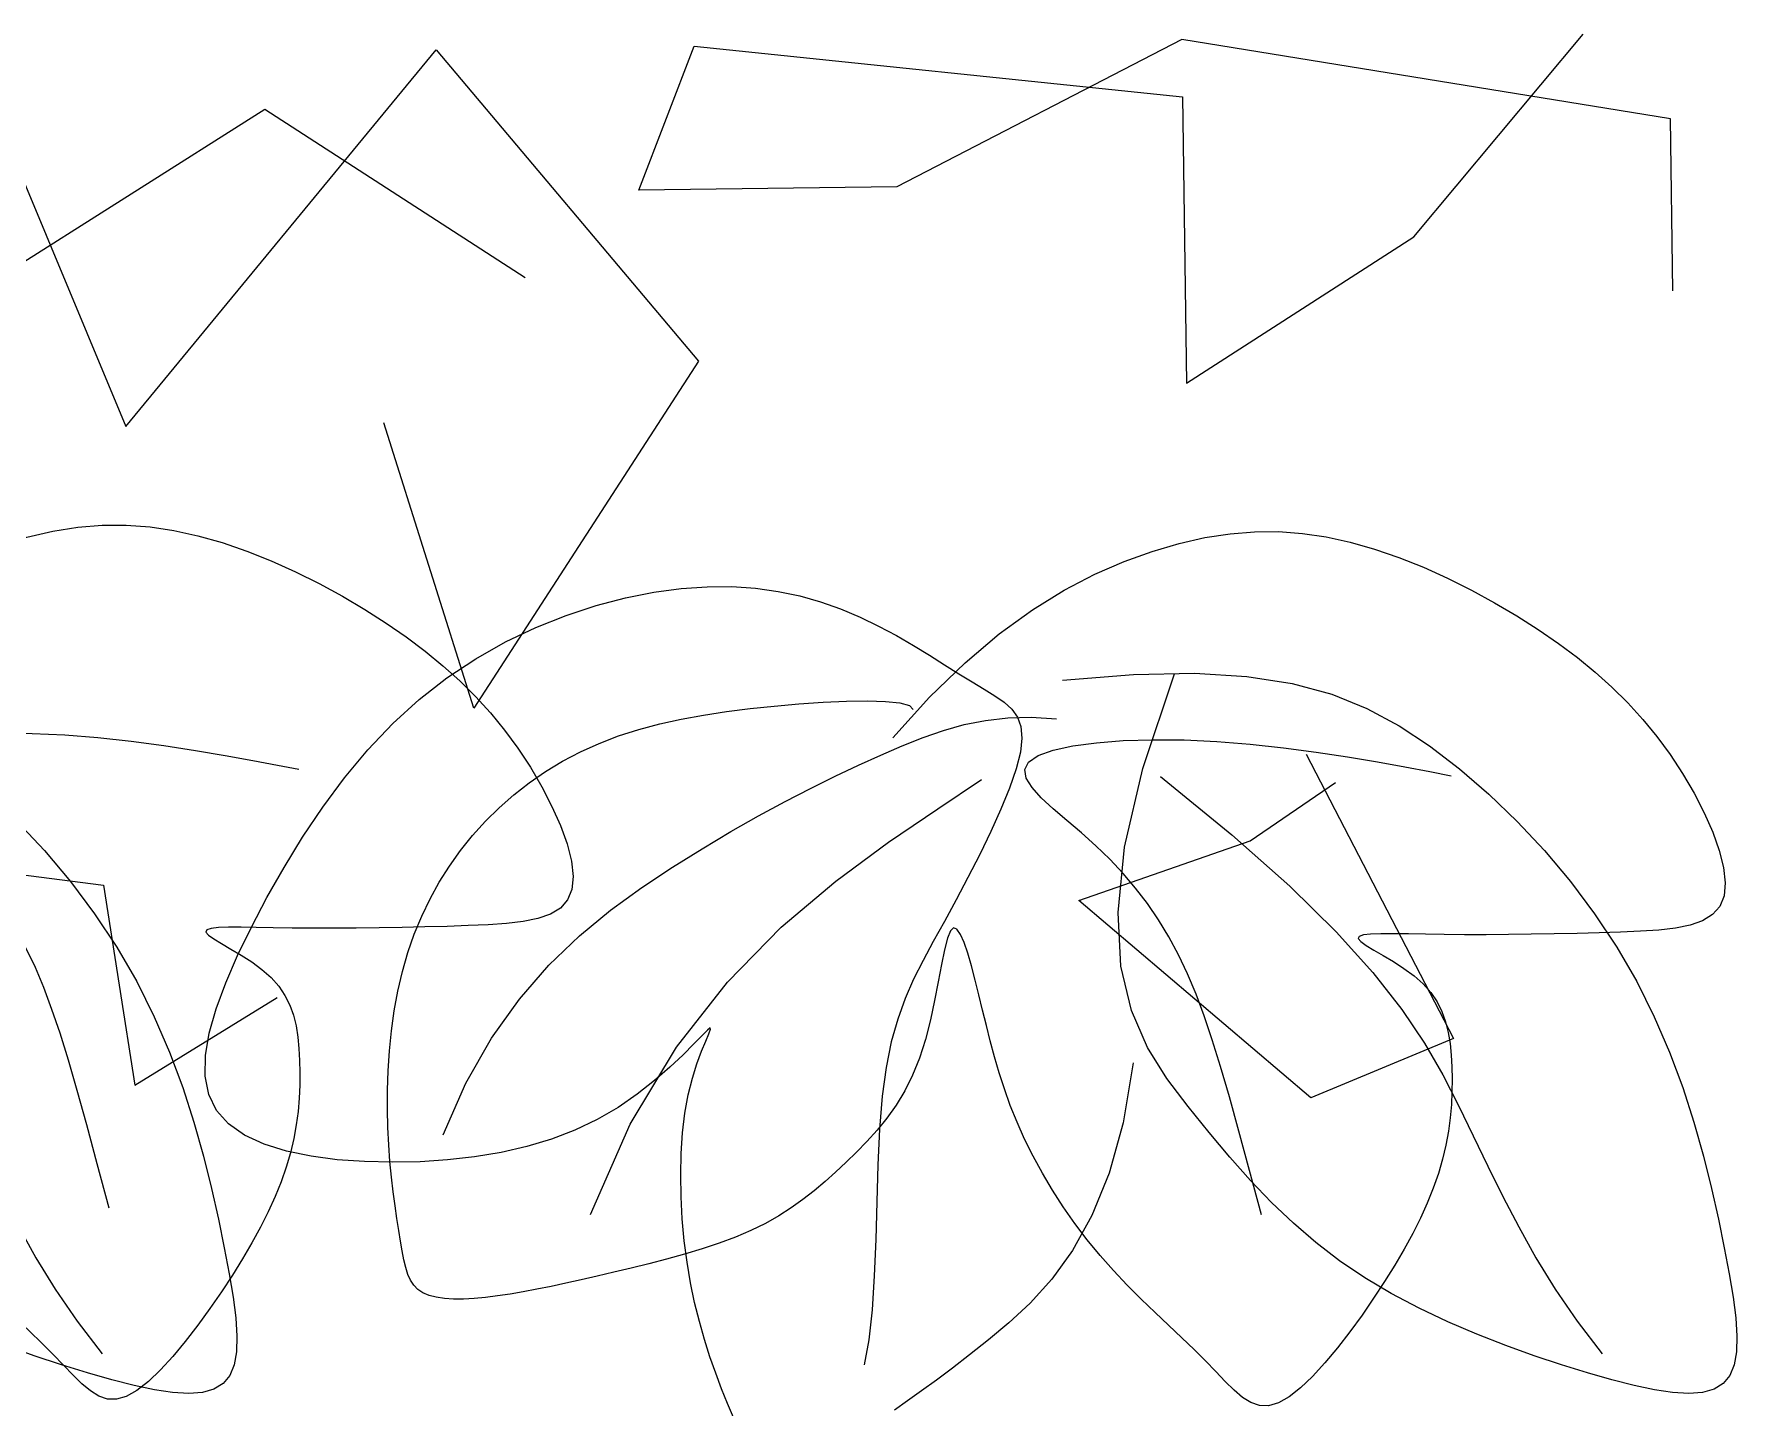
# Model space of a CAD drawing. Extents: x -1568 to -728, y -1287 to -990.
# Drawn here: x -843.791 to -842.841, y -1164.811 to -1164.044 of the extents above; entities that cross this region are included whole.
import ezdxf

# ---------------------------------------------------------------- set-up
doc = ezdxf.new("R2010")
doc.units = 0
doc.header["$LTSCALE"] = 5
doc.layers.get('0').update_dxf_attribs({"linetype": 'CONTINUOUS'})
for name, color, linetype in [('fz', 7, 'CONTINUOUS'), ('LH', 94, 'CONTINUOUS'), ('尺寸标注', 2, 'CONTINUOUS')]:
    doc.layers.add(name, color=color, linetype=linetype)

# ---------------------------------------------------------------- blocks, each defined once
blk = doc.blocks.new('LIM43')
at = {"color": 98}
for p, q in [((942285.48362, 2579500.67291), (942285.38915, 2579500.78613)), ((942285.34049, 2579500.73882), (942285.61315, 2579500.78306)), ((942285.88516, 2579500.77935), (942285.61272, 2579500.75109)), ((942285.61315, 2579500.78306), (942285.77207, 2579500.70095)), ((942286.02916, 2579500.77738), (942285.88276, 2579500.6035)), ((942285.91607, 2579500.69898), (942285.88516, 2579500.77935)), ((942286.20233, 2579500.56716), (942286.02916, 2579500.77738)), ((942285.61272, 2579500.75109), (942285.61053, 2579500.59123)), ((942285.33918, 2579500.64291), (942285.34049, 2579500.73882)), ((942285.97942, 2579500.65015), (942286.12473, 2579500.7441)), ((942286.12473, 2579500.7441), (942286.33099, 2579500.61337)), ((942286.26852, 2579500.72614), (942286.20233, 2579500.56716)), ((942285.77207, 2579500.70095), (942285.91607, 2579500.69898)), ((942285.61053, 2579500.59123), (942285.48362, 2579500.67291)), ((942285.88276, 2579500.6035), (942286.00814, 2579500.40992)), ((942286.00814, 2579500.40992), (942286.05833, 2579500.56913)), ((942285.54369, 2579500.38429), (942285.4615, 2579500.22552)), ((942285.57504, 2579500.33589), (942285.52747, 2579500.36852)), ((942285.6706, 2579500.30261), (942285.57504, 2579500.33589)), ((942286.32706, 2579500.32562), (942286.21483, 2579500.31116)), ((942286.21483, 2579500.31116), (942286.19731, 2579500.19948)), ((942285.54107, 2579500.19246), (942285.6706, 2579500.30261)), ((942286.19731, 2579500.19948), (942286.11796, 2579500.24853)), ((942285.4615, 2579500.22552), (942285.54107, 2579500.19246))]:
    blk.add_line(p, q, dxfattribs=at)
blk = doc.blocks.new('花')
at = {"layer": 'LH', "color": 12}
for p, q in [((0.62411, 0.46878), (0.61226, 0.46523)), ((0.63655, 0.47157), (0.62411, 0.46878)), ((0.64962, 0.47355), (0.63655, 0.47157)), ((0.66338, 0.47467), (0.64962, 0.47355)), ((0.67788, 0.47486), (0.66338, 0.47467)), ((0.69316, 0.47406), (0.67788, 0.47486)), ((0.70922, 0.47222), (0.69316, 0.47406)), ((0.72593, 0.46929), (0.70922, 0.47222)), ((0.74309, 0.46519), (0.72593, 0.46929)), ((0.59012, 0.45612), (0.57974, 0.45069)), ((0.60094, 0.46099), (0.59012, 0.45612)), ((0.61226, 0.46523), (0.60094, 0.46099)), ((0.76049, 0.45988), (0.74309, 0.46519)), ((0.77795, 0.45329), (0.76049, 0.45988)), ((0.57974, 0.45069), (0.56981, 0.44483)), ((0.79527, 0.44537), (0.77795, 0.45329)), ((0.56035, 0.4387), (0.55137, 0.43247)), ((0.56981, 0.44483), (0.56035, 0.4387)), ((0.81226, 0.43606), (0.79527, 0.44537)), ((0.55137, 0.43247), (0.54287, 0.42627)), ((0.82872, 0.4253), (0.81226, 0.43606)), ((0.53488, 0.42026), (0.5274, 0.41461)), ((0.54287, 0.42627), (0.53488, 0.42026)), ((0.84449, 0.41308), (0.82872, 0.4253)), ((-0.49094, 0.4092), (-0.50411, 0.40713)), ((-0.47757, 0.41026), (-0.49094, 0.4092)), ((-0.46388, 0.41029), (-0.47757, 0.41026)), ((-0.44975, 0.40928), (-0.46388, 0.41029)), ((-0.43508, 0.40722), (-0.44975, 0.40928)), ((0.52046, 0.40946), (0.51407, 0.40489)), ((0.5274, 0.41461), (0.52046, 0.40946)), ((0.85951, 0.39961), (0.84449, 0.41308)), ((-0.53028, 0.40002), (-0.54347, 0.39503)), ((-0.51718, 0.40406), (-0.53028, 0.40002)), ((-0.50411, 0.40713), (-0.51718, 0.40406)), ((-0.41974, 0.40407), (-0.43508, 0.40722)), ((-0.40365, 0.39979), (-0.41974, 0.40407)), ((-0.38675, 0.39409), (-0.40365, 0.39979)), ((0.36736, 0.39975), (0.34249, 0.39372)), ((0.39639, 0.4039), (0.36736, 0.39975)), ((0.43034, 0.40606), (0.39639, 0.4039)), ((0.42954, 0.35341), (0.40753, 0.40445)), ((0.46999, 0.40616), (0.43034, 0.40606)), ((0.50838, 0.40071), (0.50352, 0.39663)), ((0.51407, 0.40489), (0.50838, 0.40071)), ((0.87376, 0.38513), (0.85951, 0.39961)), ((-0.54347, 0.39503), (-0.55669, 0.38919)), ((-0.36902, 0.38667), (-0.38675, 0.39409)), ((0.34249, 0.39372), (0.321, 0.38589)), ((0.49964, 0.39238), (0.49688, 0.38769)), ((0.50352, 0.39663), (0.49964, 0.39238)), ((-0.56984, 0.38262), (-0.58281, 0.37542)), ((-0.55669, 0.38919), (-0.56984, 0.38262)), ((-0.35044, 0.37719), (-0.36902, 0.38667)), ((0.321, 0.38589), (0.30211, 0.37636)), ((0.48914, 0.387), (0.47515, 0.38498)), ((0.50226, 0.38777), (0.48914, 0.387)), ((0.4954, 0.38227), (0.49533, 0.37586)), ((0.49688, 0.38769), (0.4954, 0.38227)), ((0.51472, 0.38741), (0.50226, 0.38777)), ((0.52673, 0.38605), (0.51472, 0.38741)), ((0.5385, 0.3838), (0.52673, 0.38605)), ((0.55025, 0.38079), (0.5385, 0.3838)), ((0.56219, 0.37713), (0.55025, 0.38079)), ((0.88721, 0.36991), (0.87376, 0.38513)), ((-0.58281, 0.37542), (-0.5955, 0.36771)), ((-0.33097, 0.36534), (-0.35044, 0.37719)), ((0.30211, 0.37636), (0.28506, 0.36522)), ((0.49533, 0.37586), (0.49683, 0.36818)), ((0.57454, 0.37295), (0.56219, 0.37713)), ((0.58746, 0.36834), (0.57454, 0.37295)), ((-0.5955, 0.36771), (-0.6078, 0.35961)), ((-0.31059, 0.3508), (-0.33097, 0.36534)), ((0.28506, 0.36522), (0.26907, 0.35256)), ((0.49683, 0.36818), (0.49997, 0.35905)), ((0.60101, 0.36327), (0.58746, 0.36834)), ((0.61518, 0.35769), (0.60101, 0.36327)), ((0.89984, 0.35418), (0.88721, 0.36991)), ((-0.6078, 0.35961), (-0.61961, 0.35122)), ((0.26907, 0.35256), (0.25352, 0.33847)), ((0.44329, 0.3104), (0.42954, 0.35341)), ((0.49997, 0.35905), (0.50454, 0.34868)), ((0.62998, 0.35155), (0.61518, 0.35769)), ((0.64542, 0.34478), (0.62998, 0.35155)), ((0.91161, 0.33821), (0.89984, 0.35418)), ((-0.63083, 0.34267), (-0.64137, 0.33402)), ((-0.61961, 0.35122), (-0.63083, 0.34267)), ((-0.28927, 0.33325), (-0.31059, 0.3508)), ((0.42015, 0.34805), (0.38319, 0.31234)), ((0.50454, 0.34868), (0.51029, 0.33737)), ((0.66151, 0.33734), (0.64542, 0.34478)), ((-0.64137, 0.33402), (-0.65125, 0.32526)), ((-0.26698, 0.31237), (-0.28927, 0.33325)), ((-0.26458, 0.33301), (-0.27244, 0.33151)), ((-0.25453, 0.33414), (-0.26458, 0.33301)), ((-0.24279, 0.33493), (-0.25453, 0.33414)), ((-0.22987, 0.3354), (-0.24279, 0.33493)), ((-0.21625, 0.33559), (-0.22987, 0.3354)), ((-0.20245, 0.33553), (-0.21625, 0.33559)), ((-0.18889, 0.33525), (-0.20245, 0.33553)), ((-0.17564, 0.33469), (-0.18889, 0.33525)), ((-0.16273, 0.33382), (-0.17564, 0.33469)), ((-0.15016, 0.33258), (-0.16273, 0.33382)), ((-0.13793, 0.33093), (-0.15016, 0.33258)), ((0.25352, 0.33847), (0.2384, 0.3231)), ((0.51029, 0.33737), (0.51692, 0.32543)), ((0.67824, 0.32916), (0.66151, 0.33734)), ((0.9225, 0.32225), (0.91161, 0.33821)), ((-0.65125, 0.32526), (-0.66049, 0.31632)), ((-0.27761, 0.3296), (-0.27959, 0.32726)), ((-0.27244, 0.33151), (-0.27761, 0.3296)), ((-0.12606, 0.32881), (-0.13793, 0.33093)), ((-0.11454, 0.32617), (-0.12606, 0.32881)), ((-0.1034, 0.32296), (-0.11454, 0.32617)), ((0.2384, 0.3231), (0.22385, 0.30659)), ((0.51692, 0.32543), (0.52418, 0.31317)), ((0.69563, 0.32021), (0.67824, 0.32916)), ((-0.66049, 0.31632), (-0.66912, 0.30715)), ((-0.09263, 0.31915), (-0.1034, 0.32296)), ((-0.08225, 0.31475), (-0.09263, 0.31915)), ((-0.07226, 0.30979), (-0.08225, 0.31475)), ((0.71364, 0.31035), (0.69563, 0.32021)), ((0.93249, 0.30654), (0.9225, 0.32225)), ((-0.66912, 0.30715), (-0.67719, 0.29769)), ((-0.06269, 0.30429), (-0.07226, 0.30979)), ((-0.05354, 0.29829), (-0.06269, 0.30429)), ((0.22385, 0.30659), (0.21002, 0.28908)), ((0.38319, 0.31234), (0.35332, 0.28102)), ((0.44999, 0.27439), (0.44329, 0.3104)), ((0.52418, 0.31317), (0.53179, 0.3009)), ((0.73203, 0.29923), (0.71364, 0.31035)), ((0.94152, 0.29131), (0.93249, 0.30654)), ((-0.67719, 0.29769), (-0.68472, 0.28789)), ((-0.44697, 0.29536), (-0.46533, 0.29234)), ((-0.42887, 0.29769), (-0.44697, 0.29536)), ((-0.41139, 0.2993), (-0.42887, 0.29769)), ((-0.39494, 0.30016), (-0.41139, 0.2993)), ((-0.37988, 0.30026), (-0.39494, 0.30016)), ((-0.36661, 0.29957), (-0.37988, 0.30026)), ((-0.3555, 0.29808), (-0.36661, 0.29957)), ((-0.34695, 0.29577), (-0.3555, 0.29808)), ((-0.34132, 0.29261), (-0.34695, 0.29577)), ((-0.04482, 0.29182), (-0.05354, 0.29829)), ((0.53179, 0.3009), (0.53948, 0.28891)), ((0.75055, 0.28641), (0.73203, 0.29923)), ((-0.68472, 0.28789), (-0.69174, 0.27767)), ((-0.48364, 0.28878), (-0.5016, 0.28484)), ((-0.46533, 0.29234), (-0.48364, 0.28878)), ((-0.33887, 0.28862), (-0.34132, 0.29261)), ((-0.33927, 0.28384), (-0.33887, 0.28862)), ((-0.28867, 0.27087), (-0.31425, 0.28517)), ((-0.03654, 0.28489), (-0.04482, 0.29182)), ((0.21002, 0.28908), (0.19705, 0.27072)), ((0.53948, 0.28891), (0.54697, 0.27753)), ((0.76892, 0.27148), (0.75055, 0.28641)), ((0.9494, 0.27668), (0.94152, 0.29131)), ((-0.69174, 0.27767), (-0.69829, 0.26699)), ((-0.53525, 0.27652), (-0.55033, 0.27247)), ((-0.5189, 0.2807), (-0.53525, 0.27652)), ((-0.5016, 0.28484), (-0.5189, 0.2807)), ((-0.3467, 0.27223), (-0.34203, 0.27835)), ((-0.34203, 0.27835), (-0.33927, 0.28384)), ((-0.02871, 0.27754), (-0.03654, 0.28489)), ((-0.02135, 0.26979), (-0.02871, 0.27754)), ((0.35332, 0.28102), (0.32959, 0.25349)), ((0.54697, 0.27753), (0.55405, 0.26692)), ((0.95591, 0.26273), (0.9494, 0.27668)), ((-0.69829, 0.26699), (-0.70436, 0.25584)), ((-0.56386, 0.26871), (-0.57553, 0.26542)), ((-0.55033, 0.27247), (-0.56386, 0.26871)), ((-0.35279, 0.26556), (-0.3467, 0.27223)), ((-0.25973, 0.25458), (-0.28867, 0.27087)), ((-0.01447, 0.26166), (-0.02135, 0.26979)), ((0.19705, 0.27072), (0.18509, 0.25164)), ((0.45085, 0.24434), (0.44999, 0.27439)), ((0.55405, 0.26692), (0.56064, 0.25681)), ((0.78688, 0.254), (0.76892, 0.27148)), ((-0.36735, 0.25084), (-0.35983, 0.2584)), ((-0.35983, 0.2584), (-0.35279, 0.26556)), ((-0.00806, 0.25315), (-0.01447, 0.26166)), ((0.56064, 0.25681), (0.56675, 0.24677)), ((0.96085, 0.24955), (0.95591, 0.26273)), ((-0.70436, 0.25584), (-0.70984, 0.24444)), ((-0.37488, 0.24294), (-0.36735, 0.25084)), ((-0.22852, 0.23535), (-0.25973, 0.25458)), ((-0.00213, 0.24426), (-0.00806, 0.25315)), ((0.18509, 0.25164), (0.17428, 0.23199)), ((0.32959, 0.25349), (0.31104, 0.22914)), ((0.80416, 0.23354), (0.78688, 0.254)), ((0.96399, 0.23722), (0.96085, 0.24955)), ((-0.70984, 0.24444), (-0.71457, 0.23306)), ((-0.38203, 0.23478), (-0.37488, 0.24294)), ((0.0033, 0.23502), (-0.00213, 0.24426)), ((0.44708, 0.21924), (0.45085, 0.24434)), ((0.56675, 0.24677), (0.57236, 0.23639)), ((-0.71457, 0.23306), (-0.71841, 0.22197)), ((-0.38872, 0.22632), (-0.38203, 0.23478)), ((-0.19613, 0.21221), (-0.22852, 0.23535)), ((0.00824, 0.22541), (0.0033, 0.23502)), ((0.17428, 0.23199), (0.16476, 0.21192)), ((0.31104, 0.22914), (0.29673, 0.20735)), ((0.57236, 0.23639), (0.57746, 0.22525)), ((0.68197, 0.22835), (0.68205, 0.22911)), ((0.68312, 0.22594), (0.68197, 0.22835)), ((0.68205, 0.22911), (0.68364, 0.2281)), ((0.68364, 0.2281), (0.68695, 0.22528)), ((0.82048, 0.20969), (0.80416, 0.23354)), ((0.96512, 0.22583), (0.96399, 0.23722)), ((-0.71841, 0.22197), (-0.7212, 0.21144)), ((-0.39496, 0.21753), (-0.38872, 0.22632)), ((0.01268, 0.21545), (0.00824, 0.22541)), ((0.43988, 0.19805), (0.44708, 0.21924)), ((0.57746, 0.22525), (0.58204, 0.21295)), ((0.68522, 0.22198), (0.68312, 0.22594)), ((0.68798, 0.21659), (0.68522, 0.22198)), ((0.68695, 0.22528), (0.69191, 0.22096)), ((0.69191, 0.22096), (0.69841, 0.21547)), ((0.96402, 0.21546), (0.96512, 0.22583)), ((-0.7212, 0.21144), (-0.72279, 0.20174)), ((-0.40077, 0.20838), (-0.39496, 0.21753)), ((-0.16367, 0.18419), (-0.19613, 0.21221)), ((0.01661, 0.20516), (0.01268, 0.21545)), ((0.16476, 0.21192), (0.15663, 0.19158)), ((0.58204, 0.21295), (0.58609, 0.19906)), ((0.69113, 0.20988), (0.68798, 0.21659)), ((0.69437, 0.20195), (0.69113, 0.20988)), ((0.69841, 0.21547), (0.7063, 0.2092)), ((0.7063, 0.2092), (0.71545, 0.2025)), ((0.83558, 0.182), (0.82048, 0.20969)), ((0.96048, 0.2062), (0.96402, 0.21546)), ((-0.72279, 0.20174), (-0.72303, 0.19314)), ((-0.40615, 0.19883), (-0.40077, 0.20838)), ((-0.297, 0.19524), (-0.29537, 0.19997)), ((-0.29537, 0.19997), (-0.29366, 0.20296)), ((-0.29366, 0.20296), (-0.29187, 0.20389)), ((-0.29187, 0.20389), (-0.28998, 0.20244)), ((-0.28998, 0.20244), (-0.28799, 0.1984)), ((0.02003, 0.19454), (0.01661, 0.20516)), ((0.29673, 0.20735), (0.28569, 0.18753)), ((0.69744, 0.19293), (0.69437, 0.20195)), ((0.71545, 0.2025), (0.72573, 0.19573)), ((0.95438, 0.1981), (0.96048, 0.2062)), ((-0.72303, 0.19314), (-0.72177, 0.18592)), ((-0.41111, 0.18884), (-0.40615, 0.19883)), ((-0.29856, 0.1891), (-0.297, 0.19524)), ((-0.28799, 0.1984), (-0.28585, 0.19212)), ((-0.28585, 0.19212), (-0.2835, 0.18405)), ((0.02296, 0.18368), (0.02003, 0.19454)), ((0.15663, 0.19158), (0.1498, 0.17118)), ((0.43047, 0.17974), (0.43988, 0.19805)), ((0.58609, 0.19906), (0.5896, 0.18317)), ((0.70009, 0.18293), (0.69744, 0.19293)), ((0.72573, 0.19573), (0.73701, 0.18925)), ((0.93551, 0.18523), (0.94594, 0.19114)), ((0.94594, 0.19114), (0.95438, 0.1981)), ((-0.72177, 0.18592), (-0.7189, 0.18027)), ((-0.53617, 0.18025), (-0.52913, 0.18084)), ((-0.52913, 0.18084), (-0.52349, 0.18111)), ((-0.52349, 0.18111), (-0.51939, 0.18098)), ((-0.51939, 0.18098), (-0.51697, 0.18037)), ((-0.41567, 0.17838), (-0.41111, 0.18884)), ((-0.30149, 0.17388), (-0.30005, 0.18187)), ((-0.30005, 0.18187), (-0.29856, 0.1891)), ((-0.2835, 0.18405), (-0.2809, 0.17465)), ((-0.13221, 0.15035), (-0.16367, 0.18419)), ((0.02544, 0.17269), (0.02296, 0.18368)), ((0.28569, 0.18753), (0.27697, 0.16904)), ((0.44853, 0.19002), (0.45694, 0.15726)), ((0.5896, 0.18317), (0.59259, 0.16507)), ((0.70229, 0.17211), (0.70009, 0.18293)), ((0.73701, 0.18925), (0.74915, 0.18344)), ((0.74915, 0.18344), (0.76204, 0.17857)), ((0.92342, 0.18031), (0.93551, 0.18523)), ((-0.7189, 0.18027), (-0.7145, 0.17608)), ((-0.7145, 0.17608), (-0.70869, 0.17314)), ((-0.70869, 0.17314), (-0.70157, 0.17127)), ((-0.70157, 0.17127), (-0.69327, 0.17028)), ((-0.66246, 0.17061), (-0.65063, 0.17121)), ((-0.65063, 0.17121), (-0.63828, 0.17191)), ((-0.63828, 0.17191), (-0.62561, 0.17269)), ((-0.62561, 0.17269), (-0.61282, 0.17354)), ((-0.61282, 0.17354), (-0.6001, 0.17445)), ((-0.6001, 0.17445), (-0.58766, 0.17541)), ((-0.58766, 0.17541), (-0.57569, 0.17641)), ((-0.57569, 0.17641), (-0.56439, 0.17743)), ((-0.56439, 0.17743), (-0.55394, 0.17847)), ((-0.55394, 0.17847), (-0.54449, 0.17943)), ((-0.54449, 0.17943), (-0.53617, 0.18025)), ((-0.52451, 0.17205), (-0.52942, 0.16861)), ((-0.52045, 0.175), (-0.52451, 0.17205)), ((-0.51761, 0.1774), (-0.52045, 0.175)), ((-0.51636, 0.1792), (-0.51761, 0.1774)), ((-0.51697, 0.18037), (-0.51636, 0.1792)), ((-0.41983, 0.16741), (-0.41567, 0.17838)), ((-0.30287, 0.16546), (-0.30149, 0.17388)), ((-0.2809, 0.17465), (-0.27799, 0.1644)), ((0.02748, 0.16166), (0.02544, 0.17269)), ((0.1498, 0.17118), (0.14413, 0.15093)), ((0.42005, 0.16328), (0.43047, 0.17974)), ((0.70402, 0.16066), (0.70229, 0.17211)), ((0.76204, 0.17857), (0.77557, 0.17468)), ((0.77557, 0.17468), (0.78965, 0.17171)), ((0.78965, 0.17171), (0.80418, 0.16963)), ((0.8805, 0.17081), (0.89559, 0.17317)), ((0.89559, 0.17317), (0.91, 0.17631)), ((0.91, 0.17631), (0.92342, 0.18031)), ((-0.69327, 0.17028), (-0.68391, 0.16996)), ((-0.68391, 0.16996), (-0.6736, 0.17014)), ((-0.6736, 0.17014), (-0.66246, 0.17061)), ((-0.53484, 0.16472), (-0.54039, 0.16044)), ((-0.52942, 0.16861), (-0.53484, 0.16472)), ((-0.42362, 0.15584), (-0.41983, 0.16741)), ((-0.30422, 0.15687), (-0.30287, 0.16546)), ((-0.27799, 0.1644), (-0.27473, 0.15374)), ((0.02913, 0.15069), (0.02748, 0.16166)), ((0.27697, 0.16904), (0.26962, 0.1513)), ((0.40961, 0.1478), (0.42005, 0.16328)), ((0.59259, 0.16507), (0.59519, 0.14531)), ((0.80418, 0.16963), (0.81909, 0.16838)), ((0.81909, 0.16838), (0.83427, 0.16792)), ((0.83427, 0.16792), (0.84963, 0.1682)), ((0.84963, 0.1682), (0.86509, 0.16917)), ((0.86509, 0.16917), (0.8805, 0.17081)), ((-0.54571, 0.15582), (-0.55044, 0.1509)), ((-0.54039, 0.16044), (-0.54571, 0.15582)), ((-0.42715, 0.14338), (-0.42362, 0.15584)), ((-0.30559, 0.14815), (-0.30422, 0.15687)), ((-0.27473, 0.15374), (-0.27105, 0.14314)), ((0.45694, 0.15726), (0.46708, 0.12987)), ((0.7053, 0.14875), (0.70402, 0.16066)), ((-0.5543, 0.14574), (-0.55729, 0.14034)), ((-0.55044, 0.1509), (-0.5543, 0.14574)), ((-0.43054, 0.12967), (-0.42715, 0.14338)), ((-0.30706, 0.13931), (-0.30559, 0.14815)), ((-0.27105, 0.14314), (-0.26691, 0.13306)), ((-0.10287, 0.1097), (-0.13221, 0.15035)), ((0.0304, 0.13988), (0.02913, 0.15069)), ((0.14413, 0.15093), (0.13949, 0.13107)), ((0.26962, 0.1513), (0.2628, 0.13377)), ((0.39922, 0.13311), (0.40961, 0.1478)), ((0.59519, 0.14531), (0.59757, 0.12466)), ((0.70612, 0.13655), (0.7053, 0.14875)), ((-0.55952, 0.13471), (-0.56108, 0.12887)), ((-0.55729, 0.14034), (-0.55952, 0.13471)), ((-0.30868, 0.13034), (-0.30706, 0.13931)), ((-0.26691, 0.13306), (-0.26228, 0.12387)), ((0.03133, 0.12932), (0.0304, 0.13988)), ((0.2628, 0.13377), (0.25609, 0.11627)), ((0.38875, 0.11919), (0.39922, 0.13311)), ((0.70649, 0.12424), (0.70612, 0.13655)), ((-0.56108, 0.12887), (-0.56206, 0.12282)), ((-0.43391, 0.11435), (-0.43054, 0.12967)), ((-0.31053, 0.12122), (-0.30868, 0.13034)), ((-0.26228, 0.12387), (-0.2572, 0.11557)), ((0.03195, 0.11913), (0.03133, 0.12932)), ((0.13949, 0.13107), (0.13574, 0.11181)), ((0.46708, 0.12987), (0.47854, 0.10719)), ((0.59757, 0.12466), (0.59991, 0.10387)), ((0.7064, 0.11199), (0.70649, 0.12424)), ((-0.56255, 0.11656), (-0.56266, 0.11011)), ((-0.56206, 0.12282), (-0.56255, 0.11656)), ((-0.43739, 0.09709), (-0.43391, 0.11435)), ((-0.31268, 0.11195), (-0.31053, 0.12122)), ((-0.2572, 0.11557), (-0.25174, 0.10804)), ((0.03228, 0.10938), (0.03195, 0.11913)), ((0.25609, 0.11627), (0.24919, 0.0987)), ((0.37803, 0.10599), (0.38875, 0.11919)), ((-0.56266, 0.11011), (-0.56247, 0.10348)), ((-0.31519, 0.10253), (-0.31268, 0.11195)), ((-0.25174, 0.10804), (-0.24598, 0.10119)), ((-0.07672, 0.0613), (-0.10287, 0.1097)), ((0.03236, 0.10009), (0.03228, 0.10938)), ((0.13574, 0.11181), (0.13274, 0.09338)), ((0.36692, 0.09348), (0.37803, 0.10599)), ((0.47854, 0.10719), (0.49093, 0.08862)), ((0.70586, 0.09998), (0.7064, 0.11199)), ((-0.56247, 0.10348), (-0.56206, 0.09666)), ((-0.56206, 0.09666), (-0.5614, 0.08968)), ((-0.44111, 0.07753), (-0.43739, 0.09709)), ((-0.31814, 0.09293), (-0.31519, 0.10253)), ((-0.24598, 0.10119), (-0.23998, 0.09492)), ((0.03225, 0.0913), (0.03236, 0.10009)), ((0.24919, 0.0987), (0.2418, 0.08097)), ((0.59991, 0.10387), (0.60237, 0.08371)), ((0.70487, 0.08837), (0.70586, 0.09998)), ((-0.5614, 0.08968), (-0.56046, 0.08253)), ((-0.32157, 0.08317), (-0.31814, 0.09293)), ((-0.23998, 0.09492), (-0.23382, 0.08912)), ((-0.23382, 0.08912), (-0.22755, 0.08369)), ((0.03197, 0.08302), (0.03225, 0.0913)), ((0.13274, 0.09338), (0.13035, 0.07598)), ((0.35528, 0.08163), (0.36692, 0.09348)), ((0.49093, 0.08862), (0.50385, 0.07352)), ((0.70349, 0.07717), (0.70487, 0.08837)), ((-0.56046, 0.08253), (-0.5592, 0.07524)), ((-0.44518, 0.05531), (-0.44111, 0.07753)), ((-0.32549, 0.0733), (-0.32157, 0.08317)), ((-0.22755, 0.08369), (-0.22126, 0.07852)), ((-0.22126, 0.07852), (-0.21498, 0.07355)), ((0.03157, 0.07526), (0.03197, 0.08302)), ((0.2418, 0.08097), (0.23362, 0.06298)), ((0.34295, 0.07042), (0.35528, 0.08163)), ((0.60237, 0.08371), (0.60511, 0.06493)), ((0.70176, 0.06641), (0.70349, 0.07717)), ((-0.5592, 0.07524), (-0.55756, 0.06781)), ((-0.55756, 0.06781), (-0.55552, 0.06025)), ((-0.32987, 0.06337), (-0.32549, 0.0733)), ((-0.21498, 0.07355), (-0.20866, 0.06875)), ((-0.20866, 0.06875), (-0.20221, 0.06417)), ((0.03059, 0.06138), (0.0311, 0.06804)), ((0.0311, 0.06804), (0.03157, 0.07526)), ((0.13035, 0.07598), (0.12844, 0.05985)), ((0.32979, 0.05981), (0.34295, 0.07042)), ((0.50385, 0.07352), (0.51691, 0.06125)), ((-0.55552, 0.06025), (-0.55303, 0.05257)), ((-0.3347, 0.05345), (-0.32987, 0.06337)), ((-0.20221, 0.06417), (-0.19555, 0.05981)), ((-0.19555, 0.05981), (-0.18861, 0.05569)), ((0.03009, 0.05529), (0.03059, 0.06138)), ((0.12844, 0.05985), (0.12691, 0.04517)), ((0.23362, 0.06298), (0.22435, 0.04464)), ((0.31572, 0.04977), (0.32979, 0.05981)), ((0.51691, 0.06125), (0.52971, 0.0512)), ((0.60511, 0.06493), (0.60831, 0.0483)), ((0.69975, 0.0561), (0.70176, 0.06641)), ((-0.55303, 0.05257), (-0.55005, 0.04479)), ((-0.44973, 0.03009), (-0.44518, 0.05531)), ((-0.33995, 0.04359), (-0.3347, 0.05345)), ((-0.18861, 0.05569), (-0.18129, 0.05184)), ((-0.18129, 0.05184), (-0.17351, 0.04828)), ((-0.17351, 0.04828), (-0.1652, 0.04503)), ((0.02911, 0.04484), (0.02962, 0.04978)), ((0.02962, 0.04978), (0.03009, 0.05529)), ((0.30091, 0.04031), (0.31572, 0.04977)), ((0.52971, 0.0512), (0.54185, 0.04273)), ((0.60831, 0.0483), (0.61213, 0.03457)), ((0.6975, 0.04623), (0.69975, 0.0561)), ((-0.55005, 0.04479), (-0.54654, 0.0369)), ((-0.34562, 0.03385), (-0.33995, 0.04359)), ((-0.1652, 0.04503), (-0.15629, 0.04209)), ((-0.15629, 0.04209), (-0.14689, 0.03945)), ((-0.14689, 0.03945), (-0.13712, 0.03707)), ((0.02759, 0.03654), (0.02846, 0.04043)), ((0.02846, 0.04043), (0.02911, 0.04484)), ((0.12691, 0.04517), (0.12584, 0.03198)), ((0.22435, 0.04464), (0.21368, 0.02585)), ((0.28561, 0.03145), (0.30091, 0.04031)), ((0.54185, 0.04273), (0.55302, 0.03529)), ((0.69508, 0.03683), (0.6975, 0.04623)), ((-0.54654, 0.0369), (-0.54252, 0.02891)), ((-0.54252, 0.02891), (-0.53799, 0.02081)), ((-0.35167, 0.02429), (-0.34562, 0.03385)), ((-0.13712, 0.03707), (-0.12709, 0.03494)), ((-0.12709, 0.03494), (-0.11694, 0.033)), ((-0.11694, 0.033), (-0.10679, 0.03125)), ((-0.10679, 0.03125), (-0.09676, 0.02963)), ((-0.09676, 0.02963), (-0.08698, 0.02814)), ((0.02277, 0.02767), (0.02484, 0.03019)), ((0.02484, 0.03019), (0.02642, 0.03313)), ((0.02642, 0.03313), (0.02759, 0.03654)), ((0.12584, 0.03198), (0.12534, 0.02028)), ((0.27006, 0.0232), (0.28561, 0.03145)), ((0.55302, 0.03529), (0.56325, 0.02868)), ((0.56325, 0.02868), (0.57268, 0.02278)), ((0.69253, 0.0279), (0.69508, 0.03683)), ((-0.53799, 0.02081), (-0.53297, 0.01259)), ((-0.3581, 0.01497), (-0.35167, 0.02429)), ((-0.08698, 0.02814), (-0.07755, 0.02673)), ((-0.07755, 0.02673), (-0.06848, 0.02543)), ((-0.06848, 0.02543), (-0.05977, 0.02423)), ((-0.05977, 0.02423), (-0.05141, 0.02316)), ((-0.05141, 0.02316), (-0.04339, 0.02222)), ((-0.04339, 0.02222), (-0.0357, 0.02143)), ((-0.0357, 0.02143), (-0.02833, 0.02081)), ((-0.02833, 0.02081), (-0.02128, 0.02036)), ((-0.02128, 0.02036), (-0.01455, 0.0201)), ((-0.01455, 0.0201), (-0.00817, 0.02005)), ((-0.00817, 0.02005), (-0.00219, 0.02024)), ((-0.00219, 0.02024), (0.00334, 0.02069)), ((0.00334, 0.02069), (0.00838, 0.02142)), ((0.00838, 0.02142), (0.01289, 0.02246)), ((0.01289, 0.02246), (0.01682, 0.02383)), ((0.01682, 0.02383), (0.02012, 0.02556)), ((0.02012, 0.02556), (0.02277, 0.02767)), ((0.12534, 0.02028), (0.12552, 0.01008)), ((0.21368, 0.02585), (0.20131, 0.00651)), ((0.25451, 0.01557), (0.27006, 0.0232)), ((0.57268, 0.02278), (0.58143, 0.01745)), ((0.68727, 0.01149), (0.68992, 0.01944)), ((0.68992, 0.01944), (0.69253, 0.0279)), ((-0.53297, 0.01259), (-0.52747, 0.00426)), ((-0.36486, 0.00594), (-0.3581, 0.01497)), ((0.12552, 0.01008), (0.12651, 0.00138)), ((0.2392, 0.00857), (0.25451, 0.01557)), ((0.58143, 0.01745), (0.58962, 0.01257)), ((0.58962, 0.01257), (0.59737, 0.00802)), ((-0.52747, 0.00426), (-0.52151, -0.00421)), ((-0.37185, -0.00279), (-0.36486, 0.00594)), ((0.12651, 0.00138), (0.12841, -0.00581)), ((0.21029, -0.00346), (0.22438, 0.00222)), ((0.22438, 0.00222), (0.2392, 0.00857)), ((-0.52151, -0.00421), (-0.5151, -0.0128)), ((-0.37896, -0.01121), (-0.37185, -0.00279)), ((0.12841, -0.00581), (0.13134, -0.0115)), ((0.185, -0.01267), (0.19714, -0.00846)), ((0.19714, -0.00846), (0.21029, -0.00346)), ((-0.5151, -0.0128), (-0.50826, -0.02153)), ((-0.38605, -0.01932), (-0.37896, -0.01121)), ((0.13134, -0.0115), (0.13542, -0.01568)), ((0.13542, -0.01568), (0.14074, -0.01835)), ((0.14074, -0.01835), (0.14728, -0.01962)), ((0.15501, -0.01958), (0.1639, -0.01834)), ((0.1639, -0.01834), (0.17391, -0.016)), ((0.17391, -0.016), (0.185, -0.01267)), ((-0.50826, -0.02153), (-0.50102, -0.03037)), ((-0.39971, -0.03459), (-0.39301, -0.02711)), ((-0.39301, -0.02711), (-0.38605, -0.01932)), ((0.14728, -0.01962), (0.15501, -0.01958)), ((-0.50102, -0.03037), (-0.4935, -0.0391)), ((-0.40603, -0.04175), (-0.39971, -0.03459)), ((-0.4935, -0.0391), (-0.48584, -0.04747)), ((-0.48584, -0.04747), (-0.47818, -0.05524)), ((-0.41185, -0.04859), (-0.40603, -0.04175)), ((-0.47818, -0.05524), (-0.47067, -0.06217)), ((-0.4219, -0.06103), (-0.4171, -0.05507)), ((-0.4171, -0.05507), (-0.41185, -0.04859)), ((-0.47067, -0.06217), (-0.46345, -0.06799)), ((-0.43078, -0.07065), (-0.4264, -0.06629)), ((-0.4264, -0.06629), (-0.4219, -0.06103)), ((-0.46345, -0.06799), (-0.45665, -0.07247)), ((-0.45665, -0.07247), (-0.45043, -0.07536)), ((-0.45043, -0.07536), (-0.44487, -0.07647)), ((-0.44487, -0.07647), (-0.43985, -0.07593)), ((-0.43985, -0.07593), (-0.43521, -0.07393)), ((-0.43521, -0.07393), (-0.43078, -0.07065))]:
    blk.add_line(p, q, dxfattribs=at)

msp = doc.modelspace()

# ---------------------------------------------------------------- block references
at = {"layer": 'fz', "xscale": -1}
msp.add_blockref('LIM43', (941442.46247, -2580664.83032), dxfattribs=at)
at = {"layer": '尺寸标注', "xscale": -1, "rotation": 4.769924570515016}
for p in [(-844.19479, -1164.76686), (-843.55193, -1164.77046), (-842.71501, -1164.77046)]:
    msp.add_blockref('花', p, dxfattribs=at)

doc.saveas('drawing.dxf')
